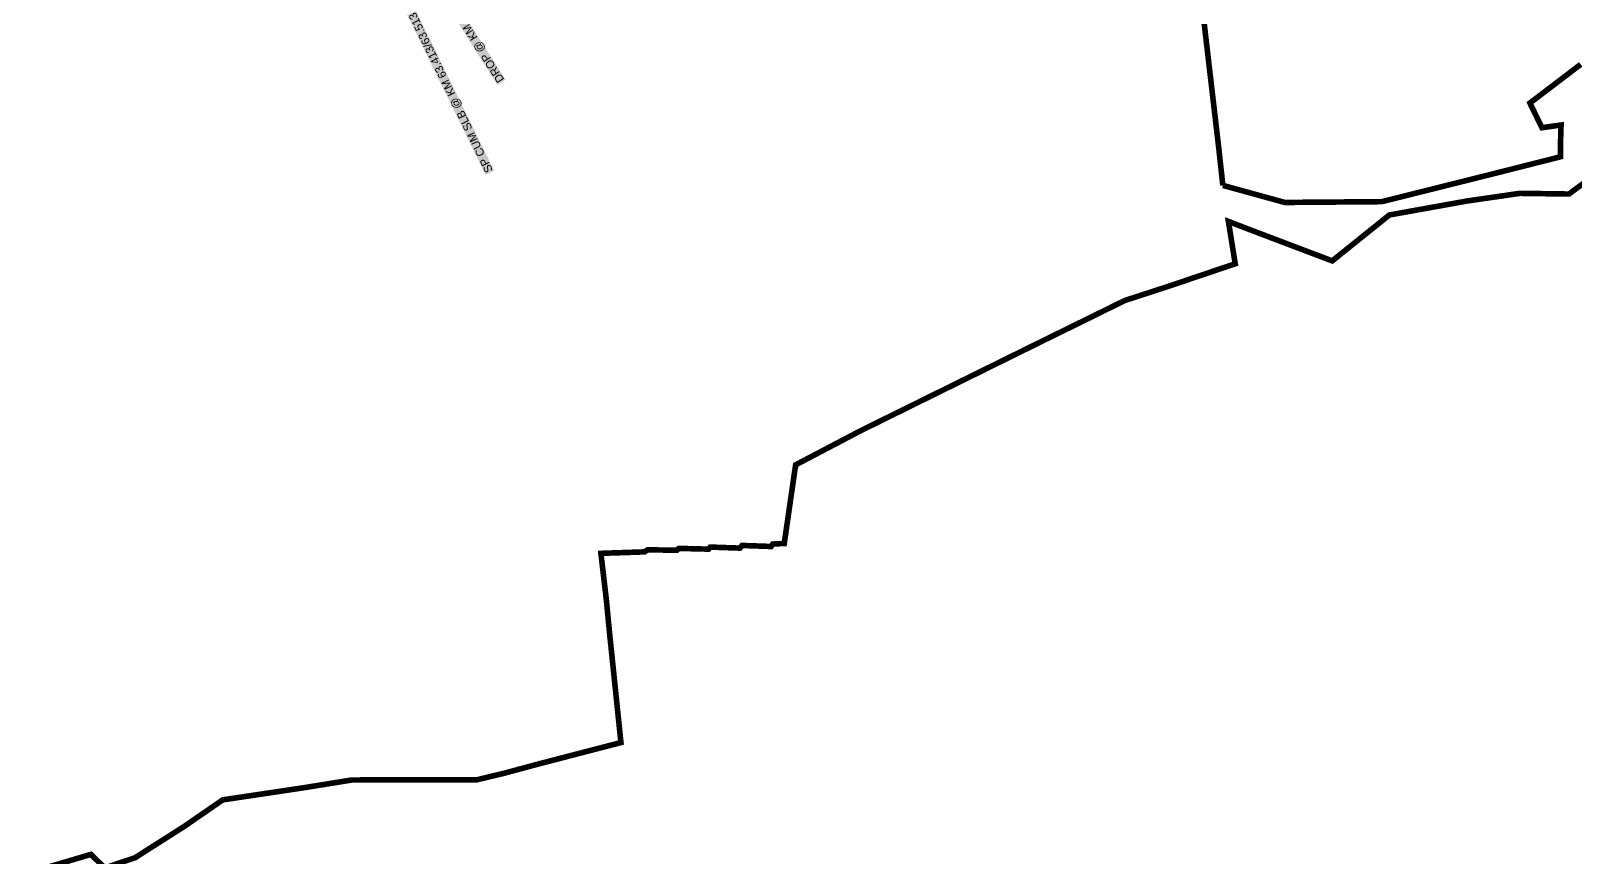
# Model space of a CAD drawing. Header units: inches. Extents: x 174104 to 230935, y 1583276 to 1631460.
# Drawn here: x 219597 to 221527, y 1587763 to 1588795 of the extents above; entities that cross this region are included whole.
import ezdxf

# ---------------------------------------------------------------- set-up
doc = ezdxf.new("R2010")
doc.units = ezdxf.units.IN
doc.header["$LTSCALE"] = 15
doc.header["$MEASUREMENT"] = 0
doc.linetypes.add('HIDDEN2', pattern=[0.1875, 0.125, -0.0625])
doc.layers.add('STRUCTURE', color=5, linetype='Continuous')
doc.layers.add('VILLAGE BOUNDRY', color=5, linetype='Continuous')
doc.styles.get("Standard").update_dxf_attribs({"font": 'arial.ttf'})

msp = doc.modelspace()

# ---------------------------------------------------------------- linework, layer by layer
at = {"layer": 'VILLAGE BOUNDRY', "const_width": 7}
msp.add_lwpolyline([(221086.44783, 1588601.82018), (221086.44783, 1588601.82018), (221081.37761, 1588648.14098), (221057.73172, 1588850.40069), (221041.79442, 1589008.5696), (221158.55564, 1589046.27053), (221250.9579, 1589102.9415), (221404.26366, 1589185.24717), (221610.49569, 1589289.0215), (221557.31086, 1589369.42806), (221611.5031, 1589395.0261), (221739.42116, 1589458.26628), (221848.93592, 1589495.84546), (221979.5386, 1589490.38778)], dxfattribs=at)
at = {"layer": 'VILLAGE BOUNDRY', "linetype": 'HIDDEN2', "ltscale": 20, "const_width": 7}
for points in [[(221533.71737, 1588752.98422), (221470.25139, 1588704.71054), (221485.28529, 1588673.88015), (221509.21971, 1588677.24619), (221508.62958, 1588659.46859), (221508.5948, 1588637.59771), (221401.09884, 1588610.41844), (221285.08031, 1588581.48429), (221163.83437, 1588580.50931), (221086.44783, 1588601.82018)], [(219600.17235, 1587744.80845), (219671.62912, 1587765.93727), (219689.14267, 1587749.07068), (219726.86845, 1587761.79176), (219788.5768, 1587801.10856), (219836.49298, 1587834.1054), (219938.87413, 1587849.42434), (219997.70225, 1587858.94186), (220154.42661, 1587859.24264), (220187.95951, 1587867.31272), (220229.87034, 1587878.61379), (220334.15191, 1587905.69458), (220320.14018, 1588040.4163), (220315.88834, 1588084.37881), (220309.12507, 1588142.09583), (220363.69421, 1588143.94388), (220367.61213, 1588146.49595), (220404.05484, 1588146.01037), (220406.52503, 1588148.26695), (220443.65333, 1588147.36499), (220445.75697, 1588149.93769), (220482.83007, 1588148.6398), (220485.52162, 1588151.93157), (220521.81925, 1588150.69841), (220523.88002, 1588153.71925), (220538.26512, 1588154.41715), (220552.48901, 1588252.66704), (220634.23337, 1588295.54032), (220845.20254, 1588399.61113), (220963.85787, 1588457.95237), (221021.38178, 1588476.703), (221101.92082, 1588503.887), (221093.43417, 1588556.77092), (221116.53018, 1588547.86487), (221223.16046, 1588507.49181), (221294.56547, 1588564.85424), (221392.0671, 1588582.37744), (221457.87227, 1588591.8976), (221518.95874, 1588591.02782), (221537.49656, 1588604.64624)]]:
    msp.add_lwpolyline(points, dxfattribs=at)

# ---------------------------------------------------------------- texts
at = {"layer": 'STRUCTURE', "color": 5, "char_height": 10, "attachment_point": 1, "bg_fill": 1, "box_fill_scale": 1.1, "bg_fill_color": 7, "bg_fill_true_color": 16777215, "bg_fill_transparency": 0}
for s, insert, width, rotation in [('DROP @ KM 63.413/63.560', (220180.17102, 1588728.69184, 57), 175.9117326, 122.40264835), ('SP CUM SLB @ KM 63.413/63.513', (220165.35676, 1588616.24971, 57), 220.2023192, 116.09021341)]:
    msp.add_mtext(s, dxfattribs=dict(at, insert=insert, width=width, rotation=rotation))

doc.saveas('drawing.dxf')
